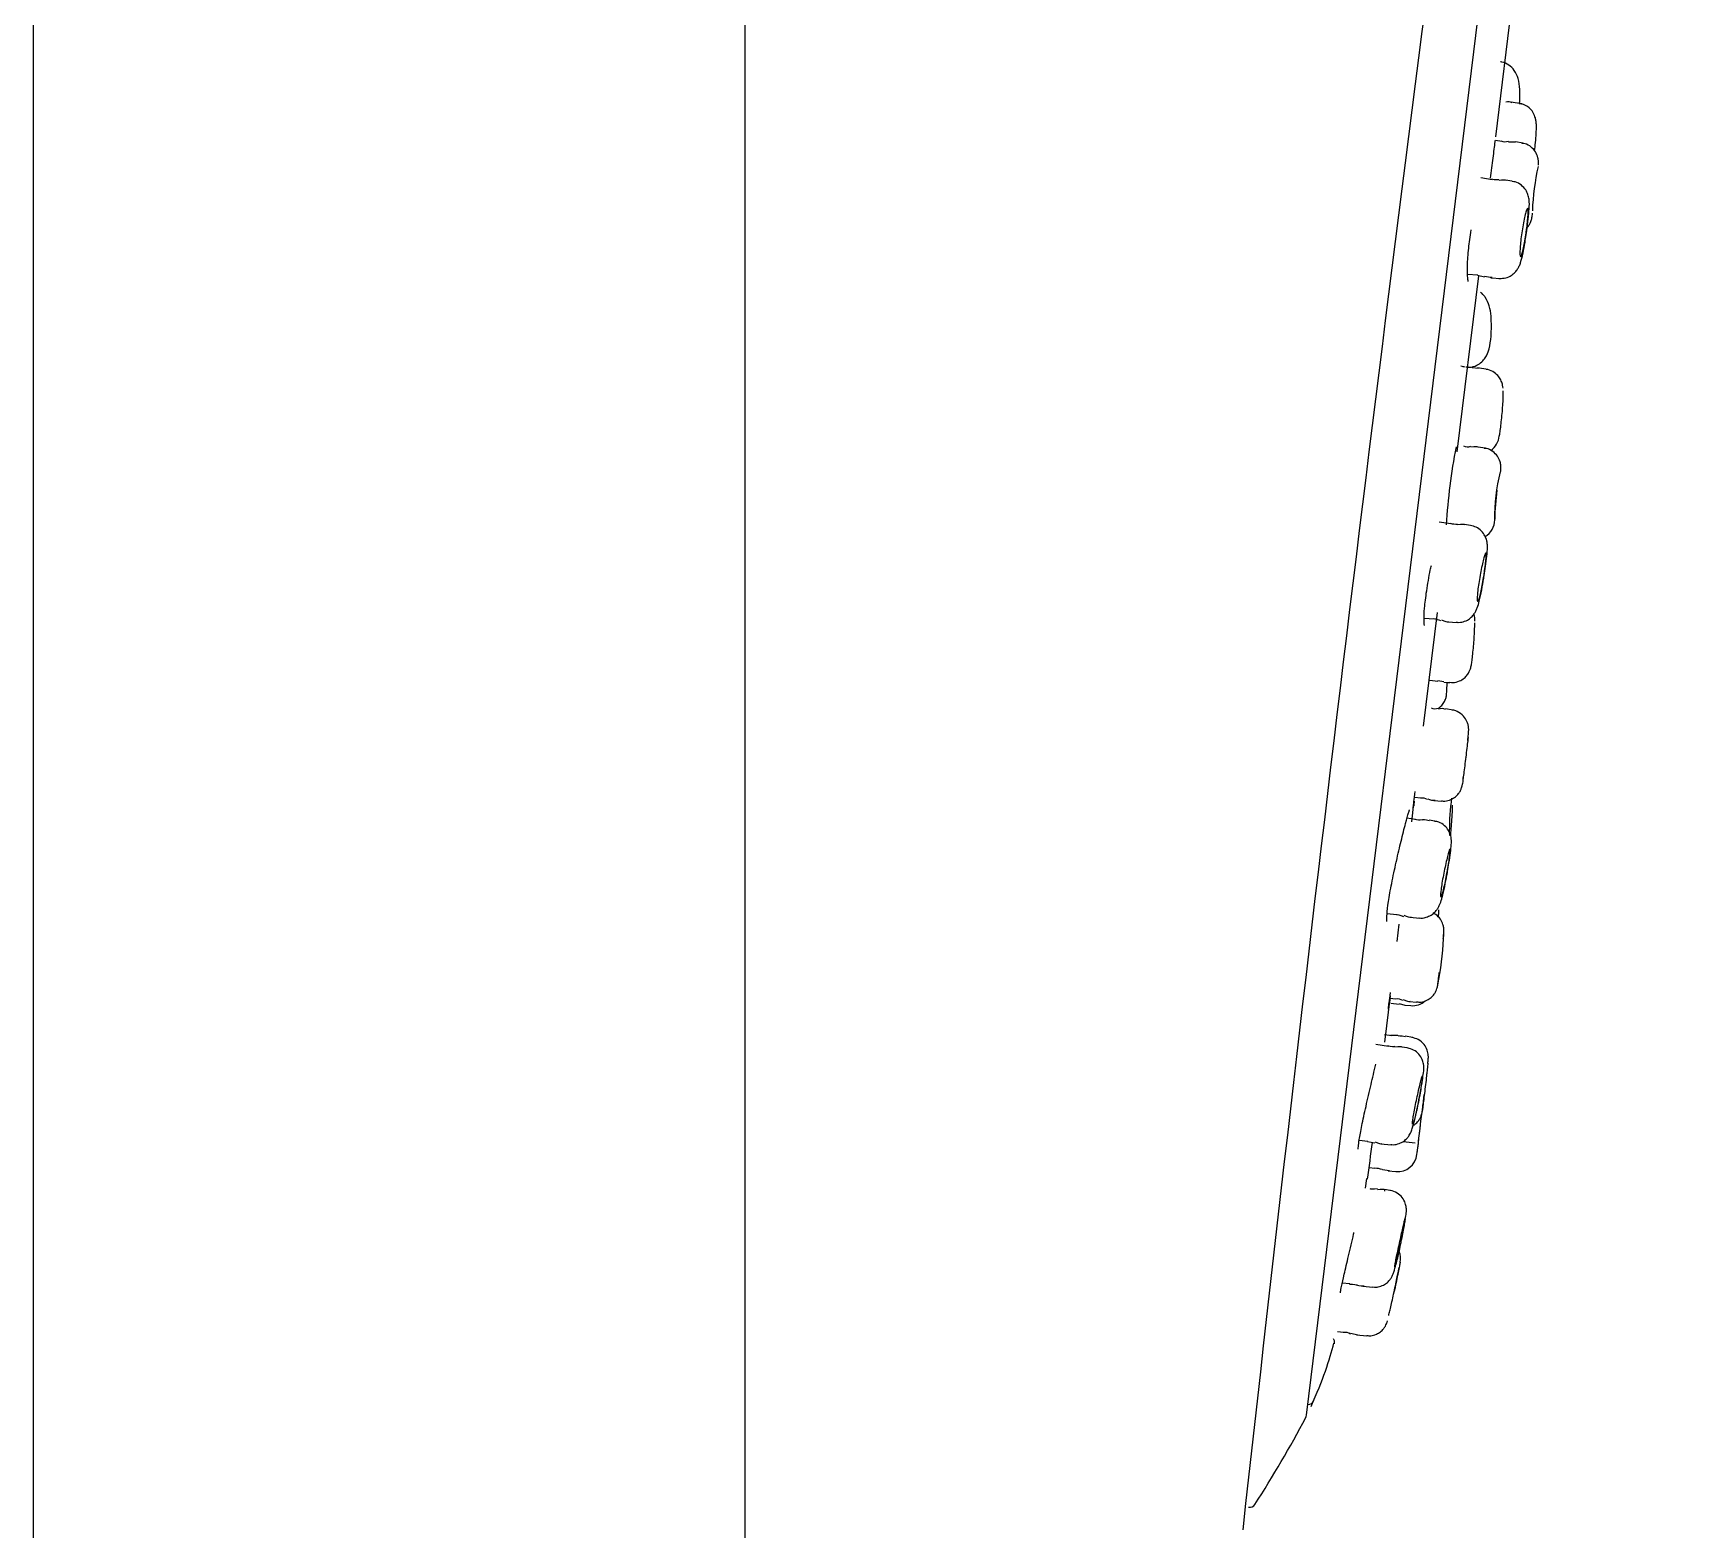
# Model space of a CAD drawing. Header units: millimetres. Extents: x -60 to 7633, y -2614 to 2146.
# Drawn here: x 5849.7 to 5900.4, y 1604.1 to 1649.9 of the extents above; entities that cross this region are included whole.
import ezdxf

# ---------------------------------------------------------------- set-up
doc = ezdxf.new("R2010")
doc.units = ezdxf.units.MM
doc.layers.get('0').update_dxf_attribs({"color": 250})

msp = doc.modelspace()

# ---------------------------------------------------------------- linework, layer by layer
at = {"linetype": 'Continuous'}
for p, q in [((5849.69, 1892.039), (5849.69, 1480.991)), ((5871.49, 1466.558), (5871.49, 1892.04)), ((5888.669, 1607.606), (5900.402, 1703.165)), ((5894.463, 1646.734), (5895.303, 1653.579)), ((5895.246, 1647.744), (5894.935, 1647.793)), ((5894.65, 1646.588), (5894.448, 1646.62)), ((5895.068, 1646.564), (5894.849, 1646.567)), ((5895.295, 1646.537), (5895.06, 1646.574)), ((5894.349, 1645.42), (5894.003, 1645.475)), ((5894.963, 1645.373), (5894.763, 1645.405)), ((5893.279, 1637.096), (5893.941, 1642.481)), ((5893.598, 1642.532), (5893.909, 1642.505)), ((5893.899, 1642.5), (5894.117, 1642.443)), ((5894.312, 1642.419), (5894.622, 1642.392)), ((5894.312, 1642.419), (5894.622, 1642.392)), ((5893.523, 1639.682), (5893.395, 1639.709)), ((5893.445, 1639.698), (5893.441, 1639.699)), ((5893.522, 1639.682), (5893.452, 1639.697)), ((5893.932, 1639.637), (5893.741, 1639.663)), ((5894.215, 1639.609), (5893.904, 1639.658)), ((5894.215, 1639.609), (5893.904, 1639.658)), ((5894.147, 1637.201), (5893.911, 1637.238)), ((5893.09, 1634.883), (5892.73, 1634.94)), ((5893.687, 1634.839), (5893.502, 1634.868)), ((5892.248, 1628.693), (5892.675, 1632.176)), ((5892.267, 1632.004), (5892.574, 1631.977)), ((5892.979, 1631.891), (5893.288, 1631.864)), ((5892.443, 1630.105), (5892.688, 1630.071)), ((5892.69, 1630.089), (5892.876, 1630.059)), ((5892.868, 1630.046), (5893.056, 1630.029)), ((5892.973, 1630.037), (5893.056, 1630.029)), ((5893.159, 1629.185), (5892.924, 1629.222)), ((5893.159, 1629.185), (5892.924, 1629.222)), ((5891.971, 1626.523), (5892.168, 1626.506)), ((5892.569, 1626.421), (5892.806, 1626.4)), ((5892.006, 1625.835), (5891.743, 1625.876)), ((5891.889, 1625.77), (5891.958, 1626.332)), ((5892.591, 1625.793), (5892.419, 1625.82)), ((5891.134, 1622.962), (5891.426, 1622.937)), ((5891.83, 1622.851), (5892.14, 1622.824)), ((5891.439, 1622.104), (5891.504, 1622.634)), ((5891.061, 1619.025), (5891.234, 1620.442)), ((5891.216, 1620.372), (5891.407, 1620.355)), ((5891.808, 1620.27), (5892.045, 1620.249)), ((5891.253, 1620.216), (5891.499, 1620.188)), ((5891.501, 1620.207), (5891.681, 1620.161)), ((5891.68, 1620.159), (5891.857, 1620.143)), ((5891.277, 1619.218), (5891.052, 1619.254)), ((5891.173, 1618.892), (5890.785, 1618.953)), ((5891.467, 1619.228), (5891.236, 1619.231)), ((5891.749, 1618.851), (5891.587, 1618.877)), ((5891.922, 1619.167), (5891.686, 1619.204)), ((5890.28, 1616.023), (5890.543, 1616)), ((5890.537, 1615.989), (5890.764, 1615.946)), ((5890.948, 1615.915), (5891.257, 1615.887)), ((5891.627, 1615.989), (5891.992, 1615.947)), ((5890.475, 1614.555), (5890.519, 1614.851)), ((5890.584, 1615.185), (5890.764, 1615.17)), ((5890.989, 1615.132), (5891.207, 1615.094)), ((5891.165, 1615.084), (5891.403, 1615.064)), ((5891.22, 1614.488), (5891.062, 1614.513)), ((5891.22, 1614.488), (5891.218, 1614.488)), ((5889.763, 1611.659), (5889.989, 1611.64)), ((5890.393, 1611.554), (5890.703, 1611.527)), ((5889.614, 1610.169), (5889.799, 1610.152)), ((5890.025, 1610.119), (5890.24, 1610.069)), ((5890.203, 1610.067), (5890.513, 1610.04))]:
    msp.add_line(p, q, dxfattribs=at)
for centre, radius, start, end in [((8491.001, 1315.794), 2620.195, 172.548868, 173.682833), ((5894.844, 1647.526), 0.274, 64.9989, 105.5299), ((5895.129, 1647.2), 0.547, 29.1421, 84.613), ((5894.745, 1646.904), 0.322, 247.6215, 288.6776), ((5903.061, 1644.187), 7.485, 167.3813, 177.8273), ((5894.476, 1644.277), 1.848, 258.8591, 266.148), ((5893.956, 1637.638), 0.617, 305.1284, 353.8806), ((5910.694, 1633.833), 17.777, 168.94, 176.7045), ((5893.599, 1637.552), 0.306, 245.1992, 288.378), ((5899.899, 1635.108), 5.476, 165.5433, 181.1235), ((5900.763, 1635.003), 6.331, 171.6818, 179.7239), ((5893.844, 1635.011), 0.589, 299.7937, 359.4662), ((5893.326, 1636.114), 1.238, 257.9917, 268.5121), ((5892.398, 1630.972), 1.019, 67.7205, 80.3124), ((5892.609, 1629.537), 0.307, 245.1704, 288.231), ((5892.798, 1628.913), 0.32, 66.3571, 106.3475), ((5892.21, 1626.178), 0.319, 58.8013, 99.6235), ((5892.554, 1626.743), 0.316, 237.749, 278.6603), ((5900.093, 1625.494), 7.054, 172.8499, 181.2111), ((5900.09, 1625.495), 7.051, 171.8663, 173.0456), ((5892.105, 1626.149), 0.322, 247.3731, 288.1546), ((5883.099, 1622.69), 9.776, 356.296, 358.1195), ((5882.518, 1622.757), 10.359, 348.964, 356.8984), ((5871.022, 1624.092), 20.561, 348.7706, 349.3882), ((5891.445, 1620.023), 0.324, 57.6114, 97.8708), ((5891.909, 1620.741), 0.6, 265.1895, 310.8455), ((5825.284, 1623.992), 67.292, 352.87225, 353.88431), ((5825.259, 1623.996), 67.317, 353.05039, 353.58141), ((5825.559, 1623.995), 65.619, 351.9696, 352.96556), ((5825.259, 1623.996), 67.317, 352.82376, 353.04992), ((5891.453, 1615.661), 0.6, 265.25, 352.8077), ((5890.67, 1614.124), 1.05, 72.5593, 84.9697), ((5890.945, 1612.407), 0.6, 349.1089, 20.5293), ((5889.844, 1609.832), 0.311, 56.9466, 99.0744), ((5888.471, 1607.631), 0.2, 331.9962, 353), ((5888.708, 1608.137), 0.2, 270.6268, 336.5532), ((5856.251, 1624.765), 36.693, 327.1842, 331.9962), ((5886.92, 1604.988), 0.2, 263, 327.1842)]:
    msp.add_arc(centre, radius, start, end, dxfattribs=at)
for points, knots in [([(5895.189, 1647.753), (5895.192, 1647.792), (5895.201, 1647.94), (5895.2, 1648.214), (5895.164, 1648.492), (5895.053, 1648.753), (5894.872, 1648.936), (5894.706, 1649.01), (5894.62, 1649.025), (5894.605, 1649.027)], [0.2990798, 0.2990798, 0.2990798, 0.2990798, 0.3457512, 0.4759689, 0.6347237, 0.7590672, 0.8584107, 0.9524426, 0.9712646, 0.9712646, 0.9712646, 0.9712646]), ([(5895.264, 1647.738), (5895.251, 1647.742), (5895.223, 1647.747), (5895.196, 1647.748), (5895.179, 1647.748)], [0.9661184, 0.9661184, 0.9661184, 0.9661184, 0.98186144, 1, 1, 1, 1]), ([(5895.651, 1646.299), (5895.661, 1646.385), (5895.68, 1646.571), (5895.701, 1646.848), (5895.707, 1647.048), (5895.699, 1647.185), (5895.676, 1647.322), (5895.634, 1647.409), (5895.606, 1647.466)], [0.3165189, 0.3165189, 0.3165189, 0.3165189, 0.4422902, 0.5896223, 0.7496545, 0.8439486, 0.9121276, 1, 1, 1, 1]), ([(5894.298, 1645.465), (5894.326, 1645.678), (5894.382, 1646.102), (5894.429, 1646.462), (5894.448, 1646.615), (5894.45, 1646.631)], [0.2207811, 0.2207811, 0.2207811, 0.2207811, 0.320713, 0.4210366, 0.4333218, 0.4333218, 0.4333218, 0.4333218]), ([(5895.767, 1645.907), (5895.767, 1645.916), (5895.768, 1645.933), (5895.768, 1645.995), (5895.751, 1646.117), (5895.684, 1646.277), (5895.546, 1646.428), (5895.393, 1646.52), (5895.296, 1646.529), (5895.26, 1646.532)], [0, 0, 0, 0, 0.055222, 0.112001, 0.232059, 0.452981, 0.666122, 0.894186, 1, 1, 1, 1]), ([(5895.391, 1643.731), (5895.398, 1643.777), (5895.422, 1643.931), (5895.458, 1644.229), (5895.485, 1644.561), (5895.496, 1644.742), (5895.455, 1644.958), (5895.378, 1645.119), (5895.249, 1645.259), (5895.093, 1645.352), (5894.994, 1645.361), (5894.958, 1645.364)], [0, 0, 0, 0, 0.058343, 0.227786, 0.400368, 0.60735, 0.690822, 0.765458, 0.855192, 0.954311, 1, 1, 1, 1]), ([(5895.389, 1643.794), (5895.377, 1643.711), (5895.364, 1643.627), (5895.351, 1643.549), (5895.338, 1643.471), (5895.324, 1643.397), (5895.311, 1643.333), (5895.298, 1643.268), (5895.285, 1643.212), (5895.272, 1643.169), (5895.26, 1643.125), (5895.249, 1643.093), (5895.239, 1643.076), (5895.229, 1643.058), (5895.221, 1643.055), (5895.214, 1643.065), (5895.208, 1643.076), (5895.203, 1643.101), (5895.201, 1643.138), (5895.199, 1643.176), (5895.2, 1643.227), (5895.203, 1643.287), (5895.205, 1643.347), (5895.211, 1643.418), (5895.218, 1643.494), (5895.226, 1643.569), (5895.236, 1643.651), (5895.248, 1643.733), (5895.259, 1643.816), (5895.273, 1643.9), (5895.287, 1643.98), (5895.301, 1644.06), (5895.316, 1644.138), (5895.331, 1644.207), (5895.346, 1644.277), (5895.361, 1644.339), (5895.375, 1644.39), (5895.389, 1644.44), (5895.402, 1644.48), (5895.413, 1644.507), (5895.424, 1644.533), (5895.433, 1644.545), (5895.44, 1644.544), (5895.446, 1644.542), (5895.451, 1644.526), (5895.453, 1644.497), (5895.455, 1644.468), (5895.454, 1644.425), (5895.451, 1644.371), (5895.449, 1644.318), (5895.443, 1644.253), (5895.436, 1644.181), (5895.429, 1644.11), (5895.42, 1644.031), (5895.41, 1643.949), (5895.403, 1643.898), (5895.396, 1643.846), (5895.389, 1643.794)], [0, 0, 0, 0, 0.053546, 0.053546, 0.053546, 0.107087, 0.107087, 0.107087, 0.160717, 0.160717, 0.160717, 0.214517, 0.214517, 0.214517, 0.268487, 0.268487, 0.268487, 0.322536, 0.322536, 0.322536, 0.376495, 0.376495, 0.376495, 0.430198, 0.430198, 0.430198, 0.48361, 0.48361, 0.48361, 0.536881, 0.536881, 0.536881, 0.590258, 0.590258, 0.590258, 0.64391, 0.64391, 0.64391, 0.697834, 0.697834, 0.697834, 0.75188, 0.75188, 0.75188, 0.805873, 0.805873, 0.805873, 0.859704, 0.859704, 0.859704, 0.91336, 0.91336, 0.91336, 0.966885, 0.966885, 0.966885, 1, 1, 1, 1]), ([(5895.421, 1643.95), (5895.422, 1643.951), (5895.449, 1643.982), (5895.493, 1644.042), (5895.534, 1644.128), (5895.555, 1644.194), (5895.563, 1644.232), (5895.567, 1644.251), (5895.569, 1644.267), (5895.574, 1644.297), (5895.577, 1644.325), (5895.584, 1644.381), (5895.586, 1644.395)], [0.435115, 0.435115, 0.435115, 0.435115, 0.4382679, 0.5324149, 0.6087249, 0.6651145, 0.6932959, 0.7127291, 0.7360225, 0.7805391, 0.9514939, 1, 1, 1, 1]), ([(5893.62, 1642.305), (5893.62, 1642.305), (5893.62, 1642.306), (5893.611, 1642.337), (5893.594, 1642.479), (5893.59, 1642.794), (5893.623, 1643.3), (5893.675, 1643.675), (5893.706, 1643.884)], [0.1510674, 0.1510674, 0.1510674, 0.1510674, 0.1585162, 0.2356771, 0.3682264, 0.5606387, 0.7889436, 1, 1, 1, 1]), ([(5894.559, 1642.4), (5894.637, 1642.4), (5894.762, 1642.402), (5894.934, 1642.481), (5895.054, 1642.581), (5895.135, 1642.687), (5895.188, 1642.79), (5895.242, 1642.936), (5895.293, 1643.144), (5895.351, 1643.457), (5895.379, 1643.649), (5895.391, 1643.731)], [0, 0, 0, 0, 0.105737, 0.196096, 0.273866, 0.342761, 0.408515, 0.492508, 0.696657, 0.888547, 1, 1, 1, 1]), ([(5894.149, 1641.808), (5894.116, 1641.856), (5894.067, 1641.913), (5894.006, 1641.964), (5893.993, 1641.973)], [0.77734002, 0.77734002, 0.77734002, 0.77734002, 0.8543737, 0.87447304, 0.87447304, 0.87447304, 0.87447304]), ([(5894.215, 1640.122), (5894.231, 1640.167), (5894.282, 1640.31), (5894.316, 1640.577), (5894.333, 1640.938), (5894.318, 1641.265), (5894.281, 1641.556), (5894.188, 1641.731), (5894.135, 1641.829)], [0, 0, 0, 0, 0.082355, 0.30767, 0.463807, 0.627751, 0.820135, 1, 1, 1, 1]), ([(5893.558, 1639.692), (5893.596, 1639.686), (5893.699, 1639.671), (5893.874, 1639.727), (5894.034, 1639.834), (5894.14, 1639.961), (5894.196, 1640.061), (5894.211, 1640.11), (5894.215, 1640.122)], [0, 0, 0, 0, 0.118887, 0.373994, 0.58429, 0.772225, 0.952389, 1, 1, 1, 1]), ([(5894.684, 1639.035), (5894.681, 1639.068), (5894.673, 1639.13), (5894.634, 1639.261), (5894.551, 1639.403), (5894.414, 1639.529), (5894.269, 1639.606), (5894.185, 1639.609), (5894.166, 1639.609)], [0, 0, 0, 0, 0.146161, 0.313411, 0.489953, 0.702138, 0.941917, 1, 1, 1, 1]), ([(5894.57, 1637.57), (5894.577, 1637.602), (5894.584, 1637.647), (5894.592, 1637.7), (5894.601, 1637.757), (5894.61, 1637.825), (5894.618, 1637.899), (5894.627, 1637.972), (5894.636, 1638.054), (5894.644, 1638.136), (5894.653, 1638.219), (5894.661, 1638.305), (5894.667, 1638.387), (5894.674, 1638.469), (5894.679, 1638.549), (5894.683, 1638.622), (5894.687, 1638.694), (5894.69, 1638.76), (5894.691, 1638.815), (5894.692, 1638.87), (5894.691, 1638.914), (5894.688, 1638.945), (5894.688, 1638.949), (5894.687, 1638.953), (5894.687, 1638.957)], [0.3856694, 0.3856694, 0.3856694, 0.3856694, 0.4448013, 0.4448013, 0.4448013, 0.508096, 0.508096, 0.508096, 0.5713364, 0.5713364, 0.5713364, 0.6345821, 0.6345821, 0.6345821, 0.6978894, 0.6978894, 0.6978894, 0.7613108, 0.7613108, 0.7613108, 0.8248697, 0.8248697, 0.8248697, 0.8337424, 0.8337424, 0.8337424, 0.8337424]), ([(5894.611, 1636.488), (5894.613, 1636.508), (5894.616, 1636.537), (5894.618, 1636.572), (5894.62, 1636.611), (5894.617, 1636.683), (5894.594, 1636.808), (5894.517, 1636.968), (5894.373, 1637.111), (5894.221, 1637.193), (5894.134, 1637.198), (5894.111, 1637.198)], [0, 0, 0, 0, 0.119781, 0.195659, 0.242956, 0.294423, 0.409011, 0.575101, 0.756665, 0.944179, 1, 1, 1, 1]), ([(5894.107, 1633.3), (5894.123, 1633.404), (5894.154, 1633.61), (5894.192, 1633.927), (5894.206, 1634.121), (5894.205, 1634.26), (5894.186, 1634.385), (5894.134, 1634.528), (5894.029, 1634.675), (5893.87, 1634.795), (5893.751, 1634.82), (5893.686, 1634.833)], [0, 0, 0, 0, 0.138191, 0.31514, 0.506492, 0.590158, 0.653563, 0.727412, 0.814654, 0.914681, 1, 1, 1, 1]), ([(5894.089, 1633.25), (5894.076, 1633.167), (5894.061, 1633.083), (5894.047, 1633.005), (5894.032, 1632.927), (5894.017, 1632.853), (5894.002, 1632.789), (5893.988, 1632.725), (5893.974, 1632.669), (5893.961, 1632.626), (5893.948, 1632.582), (5893.936, 1632.55), (5893.926, 1632.533), (5893.916, 1632.516), (5893.908, 1632.512), (5893.902, 1632.523), (5893.897, 1632.533), (5893.893, 1632.559), (5893.893, 1632.596), (5893.893, 1632.633), (5893.895, 1632.684), (5893.9, 1632.744), (5893.905, 1632.804), (5893.913, 1632.874), (5893.923, 1632.949), (5893.933, 1633.024), (5893.945, 1633.106), (5893.959, 1633.188), (5893.973, 1633.27), (5893.988, 1633.354), (5894.004, 1633.434), (5894.02, 1633.514), (5894.037, 1633.592), (5894.053, 1633.661), (5894.068, 1633.73), (5894.084, 1633.793), (5894.098, 1633.843), (5894.112, 1633.894), (5894.125, 1633.934), (5894.135, 1633.96), (5894.146, 1633.986), (5894.154, 1633.999), (5894.16, 1633.997), (5894.165, 1633.995), (5894.169, 1633.979), (5894.169, 1633.95), (5894.17, 1633.921), (5894.168, 1633.878), (5894.163, 1633.825), (5894.159, 1633.772), (5894.152, 1633.707), (5894.144, 1633.636), (5894.135, 1633.565), (5894.124, 1633.485), (5894.113, 1633.404), (5894.105, 1633.354), (5894.097, 1633.302), (5894.089, 1633.25)], [0, 0, 0, 0, 0.053649, 0.053649, 0.053649, 0.10729, 0.10729, 0.10729, 0.161051, 0.161051, 0.161051, 0.214987, 0.214987, 0.214987, 0.269031, 0.269031, 0.269031, 0.323027, 0.323027, 0.323027, 0.376795, 0.376795, 0.376795, 0.430264, 0.430264, 0.430264, 0.483546, 0.483546, 0.483546, 0.536879, 0.536879, 0.536879, 0.590465, 0.590465, 0.590465, 0.644338, 0.644338, 0.644338, 0.698373, 0.698373, 0.698373, 0.75239, 0.75239, 0.75239, 0.806261, 0.806261, 0.806261, 0.859954, 0.859954, 0.859954, 0.913502, 0.913502, 0.913502, 0.96697, 0.96697, 0.96697, 1, 1, 1, 1]), ([(5892.28, 1631.773), (5892.28, 1631.773), (5892.279, 1631.775), (5892.27, 1631.813), (5892.261, 1631.969), (5892.276, 1632.306), (5892.34, 1632.828), (5892.424, 1633.322), (5892.477, 1633.564), (5892.489, 1633.616)], [0.5688952, 0.5688952, 0.5688952, 0.5688952, 0.5748146, 0.6119829, 0.6751441, 0.7639877, 0.8674514, 0.9757869, 1, 1, 1, 1]), ([(5893.244, 1631.877), (5893.308, 1631.872), (5893.422, 1631.867), (5893.587, 1631.934), (5893.713, 1632.026), (5893.8, 1632.127), (5893.857, 1632.226), (5893.91, 1632.35), (5893.963, 1632.532), (5894.029, 1632.834), (5894.082, 1633.132), (5894.102, 1633.269), (5894.107, 1633.3)], [0, 0, 0, 0, 0.083004, 0.169691, 0.24243, 0.307597, 0.368201, 0.439473, 0.590008, 0.791792, 0.960127, 1, 1, 1, 1]), ([(5893.818, 1631.908), (5893.819, 1631.976), (5893.817, 1632.041), (5893.8, 1632.128), (5893.799, 1632.134)], [0, 0, 0, 0, 0.2851309, 0.3056157, 0.3056157, 0.3056157, 0.3056157]), ([(5893.714, 1630.565), (5893.716, 1630.575), (5893.718, 1630.585), (5893.72, 1630.597), (5893.726, 1630.637), (5893.733, 1630.689), (5893.741, 1630.75), (5893.748, 1630.812), (5893.756, 1630.884), (5893.763, 1630.96), (5893.771, 1631.037), (5893.778, 1631.12), (5893.785, 1631.204), (5893.792, 1631.287), (5893.798, 1631.373), (5893.803, 1631.453), (5893.808, 1631.534), (5893.812, 1631.613), (5893.815, 1631.682), (5893.818, 1631.751), (5893.819, 1631.813), (5893.819, 1631.863)], [0.4253342, 0.4253342, 0.4253342, 0.4253342, 0.4448013, 0.4448013, 0.4448013, 0.508096, 0.508096, 0.508096, 0.5713364, 0.5713364, 0.5713364, 0.6345821, 0.6345821, 0.6345821, 0.6978894, 0.6978894, 0.6978894, 0.7613108, 0.7613108, 0.7613108, 0.8248697, 0.8248697, 0.8248697, 0.8248697]), ([(5893.057, 1630.039), (5893.092, 1630.034), (5893.186, 1630.019), (5893.345, 1630.067), (5893.491, 1630.155), (5893.59, 1630.259), (5893.651, 1630.36), (5893.686, 1630.446), (5893.704, 1630.515), (5893.713, 1630.548), (5893.716, 1630.572), (5893.716, 1630.573)], [0, 0, 0, 0, 0.094098, 0.29483, 0.456743, 0.594491, 0.71206, 0.808887, 0.890297, 0.996712, 1, 1, 1, 1]), ([(5892.934, 1629.539), (5892.938, 1629.55), (5892.942, 1629.568), (5892.945, 1629.592), (5892.951, 1629.627), (5892.956, 1629.675), (5892.96, 1629.733), (5892.964, 1629.791), (5892.968, 1629.86), (5892.97, 1629.934), (5892.971, 1629.966), (5892.972, 1629.999), (5892.973, 1630.034)], [0.4491249, 0.4491249, 0.4491249, 0.4491249, 0.4859431, 0.4859431, 0.4859431, 0.5391235, 0.5391235, 0.5391235, 0.5922109, 0.5922109, 0.5922109, 0.6151379, 0.6151379, 0.6151379, 0.6151379]), ([(5892.718, 1629.254), (5892.761, 1629.285), (5892.833, 1629.354), (5892.904, 1629.463), (5892.926, 1629.522), (5892.935, 1629.548)], [0.5322891, 0.5322891, 0.5322891, 0.5322891, 0.726765, 0.8976, 1, 1, 1, 1]), ([(5893.613, 1628.357), (5893.62, 1628.419), (5893.627, 1628.491), (5893.631, 1628.546), (5893.632, 1628.58), (5893.632, 1628.626), (5893.625, 1628.702), (5893.594, 1628.822), (5893.509, 1628.982), (5893.347, 1629.119), (5893.197, 1629.191), (5893.127, 1629.189), (5893.125, 1629.189)], [0, 0, 0, 0, 0.227477, 0.307239, 0.349256, 0.384572, 0.442525, 0.522899, 0.661773, 0.835859, 0.996196, 1, 1, 1, 1]), ([(5893.603, 1628.262), (5893.607, 1628.3), (5893.611, 1628.334), (5893.614, 1628.365), (5893.62, 1628.42), (5893.624, 1628.464), (5893.626, 1628.492), (5893.626, 1628.493), (5893.626, 1628.494), (5893.626, 1628.495)], [0.50722904, 0.50722904, 0.50722904, 0.50722904, 0.53739657, 0.53739657, 0.53739657, 0.5917205, 0.5917205, 0.5917205, 0.59360504, 0.59360504, 0.59360504, 0.59360504]), ([(5893.612, 1628.346), (5893.606, 1628.288), (5893.598, 1628.218), (5893.589, 1628.14), (5893.58, 1628.063), (5893.57, 1627.976), (5893.559, 1627.887), (5893.548, 1627.798), (5893.537, 1627.705), (5893.526, 1627.615), (5893.515, 1627.526), (5893.504, 1627.437), (5893.494, 1627.357), (5893.484, 1627.278), (5893.475, 1627.205), (5893.468, 1627.144), (5893.46, 1627.083), (5893.454, 1627.032), (5893.449, 1626.995), (5893.445, 1626.959), (5893.442, 1626.936), (5893.441, 1626.929), (5893.441, 1626.928), (5893.441, 1626.928), (5893.441, 1626.928)], [0, 0, 0, 0, 0.0542963, 0.0542963, 0.0542963, 0.1085911, 0.1085911, 0.1085911, 0.1628209, 0.1628209, 0.1628209, 0.2167015, 0.2167015, 0.2167015, 0.2698821, 0.2698821, 0.2698821, 0.3229999, 0.3229999, 0.3229999, 0.376142, 0.376142, 0.376142, 0.3777336, 0.3777336, 0.3777336, 0.3777336]), ([(5892.795, 1626.411), (5892.833, 1626.405), (5892.928, 1626.392), (5893.084, 1626.44), (5893.223, 1626.524), (5893.318, 1626.622), (5893.379, 1626.717), (5893.413, 1626.799), (5893.43, 1626.861), (5893.437, 1626.898), (5893.44, 1626.915), (5893.44, 1626.92), (5893.441, 1626.923), (5893.441, 1626.926), (5893.441, 1626.927), (5893.441, 1626.929), (5893.442, 1626.929)], [0, 0, 0, 0, 0.11043, 0.313371, 0.478322, 0.617733, 0.733908, 0.826185, 0.89284, 0.932822, 0.942769, 0.948828, 0.95495, 0.964709, 0.986869, 1, 1, 1, 1]), ([(5891.935, 1626.192), (5891.935, 1626.192), (5891.935, 1626.195), (5891.938, 1626.233), (5891.952, 1626.37), (5891.977, 1626.574), (5891.993, 1626.701)], [0.2480285, 0.2480285, 0.2480285, 0.2480285, 0.2735748, 0.4011907, 0.6883079, 1, 1, 1, 1]), ([(5891.966, 1626.405), (5891.959, 1626.344), (5891.953, 1626.294), (5891.948, 1626.256), (5891.948, 1626.252), (5891.947, 1626.249), (5891.947, 1626.246)], [0.18241361, 0.18241361, 0.18241361, 0.18241361, 0.21545995, 0.21545995, 0.21545995, 0.21862425, 0.21862425, 0.21862425, 0.21862425]), ([(5891.418, 1624.558), (5891.472, 1624.789), (5891.566, 1625.196), (5891.701, 1625.732), (5891.782, 1626.023), (5891.815, 1626.122), (5891.822, 1626.136), (5891.822, 1626.136)], [0, 0, 0, 0, 0.2315377, 0.4770332, 0.6960709, 0.8117739, 0.856042, 0.856042, 0.856042, 0.856042]), ([(5893.078, 1625.344), (5893.08, 1625.36), (5893.088, 1625.44), (5893.104, 1625.623), (5893.125, 1625.913), (5893.136, 1626.137), (5893.14, 1626.251), (5893.141, 1626.277)], [0.1019889, 0.1019889, 0.1019889, 0.1019889, 0.1273988, 0.2305761, 0.3363811, 0.4403546, 0.4706627, 0.4706627, 0.4706627, 0.4706627]), ([(5892.985, 1624.243), (5893.001, 1624.339), (5893.035, 1624.536), (5893.079, 1624.842), (5893.1, 1625.059), (5893.11, 1625.196), (5893.081, 1625.372), (5893.015, 1625.52), (5892.897, 1625.662), (5892.741, 1625.763), (5892.636, 1625.777), (5892.589, 1625.783)], [0, 0, 0, 0, 0.125481, 0.297755, 0.477814, 0.609727, 0.67895, 0.752457, 0.840176, 0.940105, 1, 1, 1, 1]), ([(5892.968, 1624.196), (5892.953, 1624.113), (5892.937, 1624.03), (5892.922, 1623.952), (5892.906, 1623.874), (5892.89, 1623.8), (5892.874, 1623.736), (5892.859, 1623.671), (5892.844, 1623.615), (5892.831, 1623.572), (5892.818, 1623.529), (5892.806, 1623.497), (5892.797, 1623.48), (5892.787, 1623.462), (5892.78, 1623.459), (5892.776, 1623.47), (5892.772, 1623.48), (5892.77, 1623.505), (5892.772, 1623.543), (5892.774, 1623.58), (5892.778, 1623.63), (5892.786, 1623.69), (5892.793, 1623.749), (5892.803, 1623.819), (5892.815, 1623.893), (5892.828, 1623.968), (5892.842, 1624.049), (5892.858, 1624.131), (5892.874, 1624.213), (5892.891, 1624.297), (5892.908, 1624.377), (5892.925, 1624.457), (5892.942, 1624.535), (5892.959, 1624.604), (5892.975, 1624.674), (5892.991, 1624.737), (5893.004, 1624.787), (5893.018, 1624.838), (5893.03, 1624.878), (5893.039, 1624.904), (5893.049, 1624.93), (5893.056, 1624.942), (5893.06, 1624.941), (5893.064, 1624.939), (5893.066, 1624.923), (5893.065, 1624.894), (5893.064, 1624.865), (5893.061, 1624.822), (5893.055, 1624.769), (5893.049, 1624.716), (5893.04, 1624.651), (5893.03, 1624.58), (5893.02, 1624.51), (5893.008, 1624.43), (5892.994, 1624.35), (5892.986, 1624.299), (5892.977, 1624.248), (5892.968, 1624.196)], [0, 0, 0, 0, 0.053779, 0.053779, 0.053779, 0.107549, 0.107549, 0.107549, 0.161449, 0.161449, 0.161449, 0.21548, 0.21548, 0.21548, 0.269502, 0.269502, 0.269502, 0.323333, 0.323333, 0.323333, 0.376865, 0.376865, 0.376865, 0.43017, 0.43017, 0.43017, 0.48347, 0.48347, 0.48347, 0.53699, 0.53699, 0.53699, 0.590806, 0.590806, 0.590806, 0.644821, 0.644821, 0.644821, 0.698856, 0.698856, 0.698856, 0.752766, 0.752766, 0.752766, 0.806496, 0.806496, 0.806496, 0.860071, 0.860071, 0.860071, 0.91355, 0.91355, 0.91355, 0.967006, 0.967006, 0.967006, 1, 1, 1, 1]), ([(5891.131, 1622.717), (5891.131, 1622.717), (5891.13, 1622.722), (5891.124, 1622.777), (5891.129, 1622.955), (5891.172, 1623.327), (5891.27, 1623.874), (5891.368, 1624.341), (5891.416, 1624.548), (5891.418, 1624.558)], [0.1452112, 0.1452112, 0.1452112, 0.1452112, 0.1675416, 0.245717, 0.3794632, 0.564109, 0.7723812, 0.9904485, 1, 1, 1, 1]), ([(5892.11, 1622.828), (5892.112, 1622.827), (5892.179, 1622.809), (5892.318, 1622.838), (5892.479, 1622.904), (5892.595, 1622.998), (5892.674, 1623.095), (5892.726, 1623.187), (5892.774, 1623.301), (5892.826, 1623.47), (5892.895, 1623.761), (5892.954, 1624.06), (5892.978, 1624.204), (5892.985, 1624.243)], [0, 0, 0, 0, 0.003154, 0.102389, 0.182812, 0.252397, 0.314078, 0.370649, 0.438465, 0.582873, 0.780602, 0.949133, 1, 1, 1, 1]), ([(5892.854, 1622.192), (5892.857, 1622.219), (5892.867, 1622.317), (5892.871, 1622.364), (5892.874, 1622.425), (5892.874, 1622.467), (5892.869, 1622.539), (5892.843, 1622.652), (5892.77, 1622.802), (5892.662, 1622.91), (5892.579, 1622.965), (5892.555, 1622.978)], [0, 0, 0, 0, 0.0740874, 0.3128137, 0.3574698, 0.3879064, 0.4379821, 0.5183071, 0.6451104, 0.7959929, 0.8543894, 0.8543894, 0.8543894, 0.8543894]), ([(5892.71, 1622.846), (5892.713, 1622.917), (5892.715, 1622.983), (5892.716, 1623.04), (5892.716, 1623.051), (5892.717, 1623.062), (5892.717, 1623.073)], [0.82963965, 0.82963965, 0.82963965, 0.82963965, 0.88854531, 0.88854531, 0.88854531, 0.90011003, 0.90011003, 0.90011003, 0.90011003]), ([(5892.039, 1620.259), (5892.088, 1620.253), (5892.189, 1620.244), (5892.348, 1620.297), (5892.481, 1620.385), (5892.572, 1620.483), (5892.628, 1620.576), (5892.66, 1620.655), (5892.675, 1620.711), (5892.681, 1620.745), (5892.684, 1620.758), (5892.684, 1620.764), (5892.685, 1620.768), (5892.686, 1620.775), (5892.688, 1620.793), (5892.698, 1620.875), (5892.716, 1621.028), (5892.728, 1621.136), (5892.73, 1621.154)], [0, 0, 0, 0, 0.079162, 0.190982, 0.282613, 0.360102, 0.424377, 0.474929, 0.510726, 0.527644, 0.534227, 0.53918, 0.545709, 0.558245, 0.597396, 0.778248, 0.967804, 1, 1, 1, 1]), ([(5891.177, 1620.039), (5891.177, 1620.039), (5891.177, 1620.042), (5891.18, 1620.082), (5891.196, 1620.22), (5891.222, 1620.423), (5891.238, 1620.548)], [0.2492853, 0.2492853, 0.2492853, 0.2492853, 0.2761938, 0.4058433, 0.6944953, 1, 1, 1, 1]), ([(5892.064, 1617.027), (5892.068, 1617.045), (5892.095, 1617.168), (5892.148, 1617.452), (5892.206, 1617.787), (5892.244, 1618.075), (5892.266, 1618.175), (5892.25, 1618.373), (5892.208, 1618.514), (5892.112, 1618.665), (5891.95, 1618.798), (5891.826, 1618.831), (5891.752, 1618.849)], [0, 0, 0, 0, 0.022439, 0.176958, 0.326878, 0.476221, 0.650106, 0.694284, 0.753549, 0.831154, 0.914887, 1, 1, 1, 1]), ([(5892.382, 1618.376), (5892.384, 1618.403), (5892.39, 1618.463), (5892.394, 1618.508), (5892.396, 1618.533), (5892.398, 1618.574), (5892.396, 1618.654), (5892.368, 1618.793), (5892.268, 1618.971), (5892.1, 1619.116), (5891.966, 1619.151), (5891.895, 1619.169)], [0, 0, 0, 0, 0.087134, 0.233122, 0.318893, 0.341481, 0.374464, 0.512864, 0.660768, 0.844078, 1, 1, 1, 1]), ([(5890.254, 1615.753), (5890.254, 1615.753), (5890.252, 1615.763), (5890.254, 1615.836), (5890.281, 1616.052), (5890.358, 1616.468), (5890.487, 1617.058), (5890.646, 1617.744), (5890.736, 1618.129), (5890.787, 1618.348)], [0.1147696, 0.1147696, 0.1147696, 0.1147696, 0.1423016, 0.2121177, 0.3284552, 0.4823772, 0.6507561, 0.8266947, 1, 1, 1, 1]), ([(5892.382, 1618.383), (5892.381, 1618.371), (5892.38, 1618.358), (5892.379, 1618.345), (5892.373, 1618.289), (5892.366, 1618.221), (5892.358, 1618.145), (5892.352, 1618.097), (5892.347, 1618.046), (5892.341, 1617.993)], [0.8999782, 0.8999782, 0.8999782, 0.8999782, 0.9128553, 0.9128553, 0.9128553, 0.9664718, 0.9664718, 0.9664718, 1, 1, 1, 1]), ([(5891.916, 1616.517), (5891.914, 1616.517), (5891.913, 1616.519), (5891.912, 1616.523), (5891.91, 1616.534), (5891.911, 1616.558), (5891.915, 1616.595), (5891.919, 1616.632), (5891.926, 1616.682), (5891.935, 1616.741), (5891.945, 1616.8), (5891.958, 1616.869), (5891.972, 1616.943), (5891.986, 1617.018), (5892.002, 1617.099), (5892.019, 1617.18), (5892.036, 1617.262), (5892.055, 1617.347), (5892.072, 1617.427), (5892.09, 1617.507), (5892.107, 1617.586), (5892.123, 1617.655), (5892.14, 1617.725), (5892.155, 1617.787), (5892.167, 1617.838), (5892.18, 1617.888), (5892.191, 1617.928), (5892.199, 1617.954), (5892.207, 1617.98), (5892.213, 1617.993), (5892.216, 1617.991), (5892.219, 1617.99), (5892.219, 1617.974), (5892.216, 1617.945), (5892.214, 1617.916), (5892.209, 1617.873), (5892.201, 1617.821), (5892.194, 1617.768), (5892.184, 1617.704), (5892.172, 1617.633), (5892.16, 1617.562), (5892.147, 1617.483), (5892.132, 1617.403), (5892.123, 1617.352), (5892.113, 1617.301), (5892.103, 1617.25)], [0.2504615, 0.2504615, 0.2504615, 0.2504615, 0.2697533, 0.2697533, 0.2697533, 0.3233522, 0.3233522, 0.3233522, 0.3766918, 0.3766918, 0.3766918, 0.4299714, 0.4299714, 0.4299714, 0.4834295, 0.4834295, 0.4834295, 0.537183, 0.537183, 0.537183, 0.5911685, 0.5911685, 0.5911685, 0.6452141, 0.6452141, 0.6452141, 0.6991594, 0.6991594, 0.6991594, 0.7529296, 0.7529296, 0.7529296, 0.8065342, 0.8065342, 0.8065342, 0.860029, 0.860029, 0.860029, 0.9134839, 0.9134839, 0.9134839, 0.9669705, 0.9669705, 0.9669705, 1, 1, 1, 1]), ([(5892.341, 1617.993), (5892.331, 1617.908), (5892.321, 1617.816), (5892.31, 1617.725), (5892.3, 1617.635), (5892.289, 1617.542), (5892.278, 1617.456), (5892.268, 1617.37), (5892.258, 1617.287), (5892.249, 1617.215), (5892.24, 1617.144), (5892.232, 1617.081), (5892.226, 1617.032), (5892.22, 1616.984), (5892.216, 1616.948), (5892.213, 1616.928), (5892.211, 1616.907), (5892.21, 1616.901), (5892.211, 1616.91), (5892.212, 1616.919), (5892.215, 1616.943), (5892.22, 1616.981), (5892.225, 1617.019), (5892.231, 1617.071), (5892.238, 1617.133), (5892.246, 1617.196), (5892.255, 1617.271), (5892.264, 1617.351), (5892.267, 1617.373), (5892.269, 1617.396), (5892.272, 1617.419)], [0, 0, 0, 0, 0.0542963, 0.0542963, 0.0542963, 0.1085911, 0.1085911, 0.1085911, 0.1628209, 0.1628209, 0.1628209, 0.2167015, 0.2167015, 0.2167015, 0.2698821, 0.2698821, 0.2698821, 0.3229999, 0.3229999, 0.3229999, 0.376142, 0.376142, 0.376142, 0.4294676, 0.4294676, 0.4294676, 0.4831602, 0.4831602, 0.4831602, 0.4980302, 0.4980302, 0.4980302, 0.4980302]), ([(5892.103, 1617.25), (5892.087, 1617.167), (5892.07, 1617.083), (5892.053, 1617.005), (5892.036, 1616.927), (5892.019, 1616.853), (5892.003, 1616.789), (5891.988, 1616.725), (5891.973, 1616.669), (5891.96, 1616.625), (5891.947, 1616.582), (5891.936, 1616.55), (5891.928, 1616.533)], [0, 0, 0, 0, 0.0539116, 0.0539116, 0.0539116, 0.1078155, 0.1078155, 0.1078155, 0.1618266, 0.1618266, 0.1618266, 0.2158665, 0.2158665, 0.2158665, 0.2158665]), ([(5891.244, 1615.898), (5891.272, 1615.893), (5891.355, 1615.877), (5891.502, 1615.916), (5891.644, 1615.99), (5891.746, 1616.082), (5891.813, 1616.172), (5891.855, 1616.251), (5891.89, 1616.337), (5891.934, 1616.471), (5891.996, 1616.707), (5892.042, 1616.921), (5892.064, 1617.027)], [0, 0, 0, 0, 0.041033, 0.144306, 0.229714, 0.303442, 0.366939, 0.421849, 0.486299, 0.610226, 0.835157, 1, 1, 1, 1]), ([(5891.901, 1616.453), (5891.933, 1616.47), (5892.001, 1616.515), (5892.085, 1616.6), (5892.146, 1616.695), (5892.181, 1616.777), (5892.198, 1616.836), (5892.206, 1616.873), (5892.208, 1616.889), (5892.209, 1616.894), (5892.21, 1616.899), (5892.21, 1616.904), (5892.211, 1616.909), (5892.212, 1616.914), (5892.212, 1616.917)], [0.1879016, 0.1879016, 0.1879016, 0.1879016, 0.2471377, 0.3198559, 0.3804531, 0.4285842, 0.4633299, 0.4823077, 0.488344, 0.4926958, 0.4981432, 0.5081743, 0.5371645, 0.5559359, 0.5559359, 0.5559359, 0.5559359]), ([(5892.234, 1617.093), (5892.233, 1617.086), (5892.232, 1617.08), (5892.231, 1617.074), (5892.226, 1617.03), (5892.222, 1616.997), (5892.22, 1616.979), (5892.218, 1616.967), (5892.217, 1616.961), (5892.217, 1616.961)], [0.1538145, 0.1538145, 0.1538145, 0.1538145, 0.16110991, 0.16110991, 0.16110991, 0.21481084, 0.21481084, 0.21481084, 0.2501346, 0.2501346, 0.2501346, 0.2501346]), ([(5891.527, 1612.754), (5891.539, 1612.811), (5891.574, 1612.97), (5891.632, 1613.269), (5891.685, 1613.563), (5891.713, 1613.742), (5891.723, 1613.807), (5891.727, 1613.887), (5891.724, 1613.977), (5891.693, 1614.115), (5891.603, 1614.279), (5891.447, 1614.413), (5891.301, 1614.485), (5891.225, 1614.484), (5891.216, 1614.484)], [0, 0, 0, 0, 0.06872, 0.220413, 0.369947, 0.520038, 0.610194, 0.636228, 0.669969, 0.729047, 0.812973, 0.899338, 0.989913, 1, 1, 1, 1]), ([(5889.704, 1611.35), (5889.704, 1611.35), (5889.704, 1611.354), (5889.709, 1611.398), (5889.739, 1611.559), (5889.82, 1611.92), (5889.951, 1612.471), (5890.066, 1612.958), (5890.116, 1613.182), (5890.12, 1613.199)], [0.5704336, 0.5704336, 0.5704336, 0.5704336, 0.5786403, 0.6133747, 0.680588, 0.7746559, 0.8809891, 0.9920623, 1, 1, 1, 1]), ([(5891.372, 1612.15), (5891.371, 1612.15), (5891.37, 1612.152), (5891.37, 1612.156), (5891.37, 1612.166), (5891.373, 1612.191), (5891.38, 1612.227), (5891.386, 1612.263), (5891.395, 1612.313), (5891.407, 1612.371), (5891.419, 1612.43), (5891.433, 1612.499), (5891.449, 1612.573), (5891.465, 1612.647), (5891.482, 1612.729), (5891.5, 1612.81), (5891.518, 1612.892), (5891.536, 1612.977), (5891.554, 1613.058), (5891.571, 1613.138), (5891.589, 1613.216), (5891.604, 1613.286), (5891.619, 1613.355), (5891.633, 1613.418), (5891.645, 1613.469), (5891.656, 1613.52), (5891.666, 1613.56), (5891.673, 1613.586), (5891.679, 1613.612), (5891.683, 1613.624), (5891.685, 1613.623), (5891.686, 1613.621), (5891.685, 1613.606), (5891.681, 1613.577), (5891.676, 1613.548), (5891.67, 1613.506), (5891.661, 1613.454), (5891.652, 1613.401), (5891.64, 1613.337), (5891.627, 1613.267), (5891.614, 1613.196), (5891.599, 1613.117), (5891.583, 1613.037), (5891.573, 1612.987), (5891.562, 1612.935), (5891.552, 1612.884)], [0.2503819, 0.2503819, 0.2503819, 0.2503819, 0.2696692, 0.2696692, 0.2696692, 0.3230544, 0.3230544, 0.3230544, 0.3763253, 0.3763253, 0.3763253, 0.4297271, 0.4297271, 0.4297271, 0.483414, 0.483414, 0.483414, 0.5373607, 0.5373607, 0.5373607, 0.5914089, 0.5914089, 0.5914089, 0.6453867, 0.6453867, 0.6453867, 0.6991978, 0.6991978, 0.6991978, 0.7528358, 0.7528358, 0.7528358, 0.8063493, 0.8063493, 0.8063493, 0.859807, 0.859807, 0.859807, 0.9132804, 0.9132804, 0.9132804, 0.9668401, 0.9668401, 0.9668401, 1, 1, 1, 1]), ([(5890.7, 1611.534), (5890.761, 1611.53), (5890.867, 1611.526), (5891.023, 1611.584), (5891.143, 1611.666), (5891.226, 1611.755), (5891.278, 1611.835), (5891.306, 1611.895), (5891.326, 1611.944), (5891.357, 1612.037), (5891.403, 1612.209), (5891.474, 1612.504), (5891.511, 1612.679), (5891.527, 1612.754)], [0, 0, 0, 0, 0.083318, 0.169678, 0.242409, 0.304101, 0.354361, 0.391827, 0.42774, 0.486574, 0.71303, 0.894133, 1, 1, 1, 1]), ([(5891.552, 1612.884), (5891.534, 1612.801), (5891.516, 1612.717), (5891.499, 1612.639), (5891.482, 1612.561), (5891.465, 1612.487), (5891.449, 1612.423), (5891.434, 1612.358), (5891.419, 1612.302), (5891.408, 1612.259), (5891.396, 1612.216), (5891.386, 1612.184), (5891.38, 1612.167)], [0, 0, 0, 0, 0.0540098, 0.0540098, 0.0540098, 0.1080161, 0.1080161, 0.1080161, 0.1620645, 0.1620645, 0.1620645, 0.2160012, 0.2160012, 0.2160012, 0.2160012]), ([(5891.535, 1612.294), (5891.535, 1612.295), (5891.533, 1612.288), (5891.531, 1612.276), (5891.527, 1612.255), (5891.52, 1612.218), (5891.51, 1612.168), (5891.5, 1612.117), (5891.487, 1612.051), (5891.472, 1611.975), (5891.457, 1611.899), (5891.439, 1611.811), (5891.42, 1611.718), (5891.408, 1611.66), (5891.395, 1611.6), (5891.382, 1611.539)], [0.7760979, 0.7760979, 0.7760979, 0.7760979, 0.8088653, 0.8088653, 0.8088653, 0.8612026, 0.8612026, 0.8612026, 0.9139143, 0.9139143, 0.9139143, 0.9671822, 0.9671822, 0.9671822, 1, 1, 1, 1]), ([(5891.186, 1610.661), (5891.186, 1610.661), (5891.186, 1610.662), (5891.187, 1610.666), (5891.189, 1610.676), (5891.195, 1610.7), (5891.203, 1610.735), (5891.212, 1610.771), (5891.223, 1610.82), (5891.237, 1610.879), (5891.25, 1610.937), (5891.266, 1611.006), (5891.282, 1611.08), (5891.299, 1611.154), (5891.317, 1611.236), (5891.335, 1611.318), (5891.353, 1611.4), (5891.371, 1611.485), (5891.388, 1611.566), (5891.405, 1611.646), (5891.421, 1611.725), (5891.436, 1611.795), (5891.45, 1611.864), (5891.462, 1611.927), (5891.473, 1611.978), (5891.483, 1612.028), (5891.491, 1612.069), (5891.496, 1612.095), (5891.501, 1612.12), (5891.503, 1612.133), (5891.503, 1612.133)], [0.2501265, 0.2501265, 0.2501265, 0.2501265, 0.2692231, 0.2692231, 0.2692231, 0.3224987, 0.3224987, 0.3224987, 0.3758518, 0.3758518, 0.3758518, 0.4294698, 0.4294698, 0.4294698, 0.4833687, 0.4833687, 0.4833687, 0.5374106, 0.5374106, 0.5374106, 0.5914164, 0.5914164, 0.5914164, 0.6452689, 0.6452689, 0.6452689, 0.6989433, 0.6989433, 0.6989433, 0.7502323, 0.7502323, 0.7502323, 0.7502323]), ([(5891.386, 1611.559), (5891.386, 1611.556), (5891.385, 1611.553), (5891.385, 1611.55), (5891.374, 1611.499), (5891.363, 1611.448), (5891.352, 1611.396)], [0.96467513, 0.96467513, 0.96467513, 0.96467513, 0.96661272, 0.96661272, 0.96661272, 1, 1, 1, 1]), ([(5890.514, 1610.051), (5890.558, 1610.044), (5890.651, 1610.032), (5890.8, 1610.079), (5890.93, 1610.156), (5891.021, 1610.244), (5891.08, 1610.328), (5891.114, 1610.398), (5891.133, 1610.449), (5891.141, 1610.477), (5891.145, 1610.49), (5891.145, 1610.493), (5891.146, 1610.494), (5891.146, 1610.495), (5891.146, 1610.496), (5891.146, 1610.496), (5891.146, 1610.496)], [0, 0, 0, 0, 0.139718, 0.347434, 0.519999, 0.665689, 0.785183, 0.877049, 0.939487, 0.97329, 0.981973, 0.984405, 0.986156, 0.988304, 0.992096, 1, 1, 1, 1]), ([(5889.481, 1609.959), (5889.49, 1609.946), (5889.504, 1609.919), (5889.515, 1609.88), (5889.518, 1609.846), (5889.517, 1609.821), (5889.514, 1609.805), (5889.512, 1609.799), (5889.512, 1609.797)], [0.5006187, 0.5006187, 0.5006187, 0.5006187, 0.6431227, 0.7632476, 0.8613131, 0.9360007, 0.9857786, 1, 1, 1, 1])]:
    msp.add_open_spline(points, degree=3, knots=knots, dxfattribs=at)
for points in [[(5895.764, 1645.864), (5895.765, 1645.879), (5895.766, 1645.895), (5895.767, 1645.914)], [(5894.557, 1645.419), (5894.524, 1645.401), (5894.45, 1645.408), (5894.335, 1645.439)], [(5894.786, 1645.392), (5894.751, 1645.414), (5894.676, 1645.416), (5894.56, 1645.398)], [(5894.954, 1645.366), (5894.958, 1645.371), (5894.961, 1645.374), (5894.963, 1645.373)], [(5893.92, 1637.232), (5893.901, 1637.248), (5893.827, 1637.247), (5893.699, 1637.23)], [(5893.521, 1634.86), (5893.504, 1634.875), (5893.429, 1634.875), (5893.296, 1634.862)], [(5892.795, 1631.95), (5892.899, 1631.901), (5892.973, 1631.884), (5893.017, 1631.898)], [(5893.546, 1627.777), (5893.543, 1627.759), (5893.541, 1627.742), (5893.539, 1627.724)], [(5893.459, 1627.077), (5893.462, 1627.101), (5893.466, 1627.129), (5893.469, 1627.158)], [(5892.427, 1625.799), (5892.301, 1625.828), (5892.228, 1625.837), (5892.207, 1625.824)], [(5891.423, 1622.933), (5891.44, 1622.943), (5891.511, 1622.923), (5891.638, 1622.874)], [(5891.649, 1622.909), (5891.754, 1622.861), (5891.827, 1622.844), (5891.87, 1622.856)], [(5891.629, 1620.326), (5891.726, 1620.279), (5891.797, 1620.263), (5891.845, 1620.277)], [(5891.369, 1618.892), (5891.347, 1618.877), (5891.272, 1618.885), (5891.143, 1618.914)], [(5891.594, 1618.871), (5891.578, 1618.885), (5891.504, 1618.885), (5891.371, 1618.872)], [(5891.687, 1619.188), (5891.55, 1619.213), (5891.477, 1619.221), (5891.467, 1619.211)], [(5890.77, 1615.974), (5890.871, 1615.925), (5890.944, 1615.907), (5890.986, 1615.919)], [(5890.843, 1614.539), (5890.707, 1614.523), (5890.631, 1614.523), (5890.615, 1614.538)], [(5891.065, 1614.505), (5891.036, 1614.525), (5890.962, 1614.526), (5890.845, 1614.508)], [(5891.063, 1614.466), (5891.066, 1614.496), (5891.067, 1614.512), (5891.066, 1614.512)], [(5889.982, 1611.623), (5890.126, 1611.614), (5890.2, 1611.604), (5890.206, 1611.594)], [(5890.208, 1611.598), (5890.213, 1611.588), (5890.288, 1611.577), (5890.431, 1611.563)], [(5888.812, 1607.879), (5889.159, 1608.677), (5889.389, 1609.322), (5889.502, 1609.813)]]:
    msp.add_open_spline(points, degree=3, dxfattribs=at)

doc.saveas('drawing.dxf')
